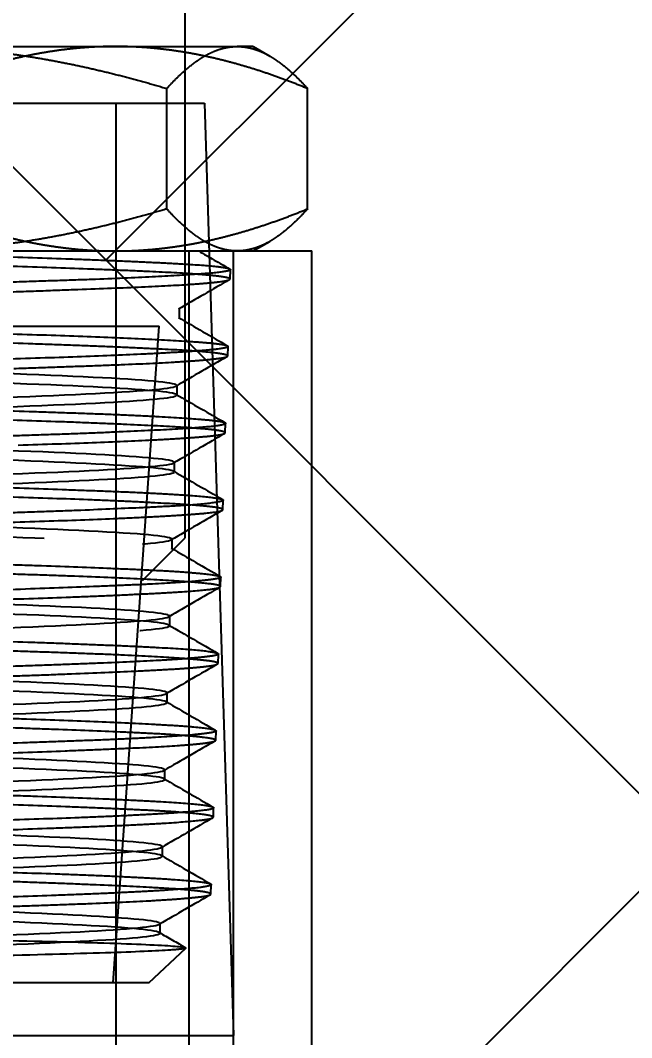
# Model space of a CAD drawing. Header units: millimetres. Extents: x -46397 to 283259, y -8690 to 23983.
# Drawn here: x -19055.65 to -19033.02, y 22564.38 to 22602.03 of the extents above; entities that cross this region are included whole.
import ezdxf
from ezdxf import colors
from ezdxf.entities.mleader import LeaderData, LeaderLine
from ezdxf.enums import TextEntityAlignment as Align
from ezdxf.math import Vec2, Vec3

# ---------------------------------------------------------------- set-up
doc = ezdxf.new("R2010")
doc.units = ezdxf.units.MM
doc.linetypes.add('CENTER', pattern=[2, 1.25, -0.25, 0.25, -0.25])
doc.linetypes.add('PHANTOM', pattern=[63.5, 31.75, -6.35, 6.35, -6.35, 6.35, -6.35])
doc.layers.add('DUONGTAM', color=1, linetype='CENTER', lineweight=0)
doc.styles.add('GHI CHÚ 2', font='arial.ttf', dxfattribs={"width": 0.8, "height": 1})
doc.styles.add('Tahoma', font='tahoma.ttf')
doc.styles.add('Text_nameplate', font='arial.ttf', dxfattribs={"width": 0.9, "height": 2.5})

# ---------------------------------------------------------------- blocks, each defined once
blk = doc.blocks.new('BO-1')
at = {"color": 251, "linetype": 'PHANTOM', "ltscale": 5, "extrusion": (6.89019e-16, 1, 0)}
for p, q in [((645.627, 3329.213), (645.627, 3325.848)), ((635.24, 3325.848), (647.562, 3325.848)), ((645.627, 3325.848), (645.627, 3307.652)), ((648.156, 3325.848), (647.562, 3325.848)), ((648.156, 3325.848), (648.77, 3325.493)), ((644.958, 3319.837), (644.958, 3324.292)), ((650.166, 3319.837), (650.166, 3324.292)), ((617.508, 3323.747), (646.352, 3323.747)), ((643.087, 3289.249), (643.087, 3323.747)), ((646.352, 3323.747), (647.43, 3289.249)), ((648.156, 3318.28), (648.77, 3318.635)), ((616.87, 3318.28), (650.331, 3318.28)), ((643.087, 3146.191), (643.087, 3318.28)), ((645.784, 3271.238), (645.784, 3318.28)), ((647.43, 3271.238), (647.43, 3318.28)), ((650.331, 3271.238), (650.331, 3318.28)), ((647.3, 3317.241), (647.311, 3317.59)), ((645.41, 3316.151), (645.41, 3315.795)), ((616.79, 3315.492), (644.196, 3315.492)), ((642.972, 3291.197), (644.671, 3315.492)), ((644.196, 3315.492), (644.671, 3315.492)), ((647.212, 3314.395), (647.223, 3314.747)), ((645.324, 3313.305), (645.324, 3312.95)), ((647.123, 3311.55), (647.134, 3311.903)), ((645.236, 3310.459), (645.236, 3310.104)), ((647.035, 3308.706), (647.046, 3309.058)), ((644.059, 3306.084), (645.627, 3307.652)), ((645.145, 3307.614), (645.145, 3307.258)), ((646.946, 3305.862), (646.957, 3306.212)), ((645.054, 3304.769), (645.054, 3304.414)), ((646.858, 3303.018), (646.868, 3303.366)), ((644.964, 3301.925), (644.964, 3301.569)), ((646.769, 3300.172), (646.78, 3300.52)), ((644.877, 3299.081), (644.877, 3298.725)), ((646.68, 3297.326), (646.691, 3297.676)), ((644.791, 3296.236), (644.791, 3295.88)), ((646.592, 3294.48), (646.603, 3294.833)), ((644.704, 3293.39), (644.704, 3293.035)), ((644.286, 3291.197), (645.657, 3292.484)), ((644.286, 3291.197), (617.175, 3291.197)), ((616.595, 3289.249), (647.43, 3289.249))]:
    blk.add_line(p, q, dxfattribs=at)
at = {"color": 251, "linetype": 'PHANTOM', "ltscale": 5}
for points, weights in [([(635.24, 3325.848), (639.75, 3325.848), (644.958, 3324.292)], [1.45403500584, 1.45403500584, 1.34963998936]), ([(643.052, 3325.848), (639.75, 3325.848), (635.938, 3324.292)], [1.45403500584, 1.45403500584, 1.34963998936]), ([(650.166, 3324.292), (646.353, 3325.848), (643.052, 3325.848)], [1.34963998936, 1.45403500584, 1.45403500584]), ([(644.958, 3324.292), (646.353, 3325.848), (647.562, 3325.848)], [1.34963998936, 1.45403500584, 1.45403500584]), ([(647.562, 3325.848), (648.77, 3325.848), (650.166, 3324.292)], [1.45403500584, 1.45403500584, 1.34963998936]), ([(644.958, 3319.837), (639.75, 3318.28), (635.24, 3318.28)], [1.34963998936, 1.45403500584, 1.45403500584]), ([(635.938, 3319.837), (639.75, 3318.28), (643.052, 3318.28)], [1.34963998936, 1.45403500584, 1.45403500584]), ([(643.052, 3318.28), (646.353, 3318.28), (650.166, 3319.837)], [1.45403500584, 1.45403500584, 1.34963998936]), ([(647.562, 3318.28), (646.353, 3318.28), (644.958, 3319.837)], [1.45403500584, 1.45403500584, 1.34963998936]), ([(650.166, 3319.837), (648.77, 3318.28), (647.562, 3318.28)], [1.34963998936, 1.45403500584, 1.45403500584])]:
    blk.add_rational_spline(points, weights, degree=2, dxfattribs=at)
for points, knots in [([(616.959, 3291.544), (616.877, 3291.562), (616.827, 3291.579), (616.709, 3291.693), (617.585, 3291.789), (620.954, 3291.982), (623.439, 3292.078), (629.056, 3292.271), (632.172, 3292.367), (637.827, 3292.56), (640.349, 3292.656), (643.815, 3292.849), (644.748, 3292.945), (644.657, 3293.138), (643.632, 3293.234), (640.016, 3293.427), (637.434, 3293.523), (631.711, 3293.716), (628.587, 3293.812), (623.01, 3294.005), (620.573, 3294.101), (617.338, 3294.294), (616.549, 3294.39), (616.933, 3294.582), (618.105, 3294.679), (621.962, 3294.871), (624.636, 3294.968), (630.45, 3295.16), (633.575, 3295.257), (639.06, 3295.449), (641.405, 3295.546), (644.4, 3295.738), (645.041, 3295.835), (644.364, 3296.027), (643.046, 3296.123), (638.958, 3296.316), (636.198, 3296.412), (630.305, 3296.605), (627.188, 3296.701), (621.809, 3296.894), (619.561, 3296.99), (616.815, 3297.183), (616.324, 3297.279), (617.296, 3297.472), (618.756, 3297.568), (623.068, 3297.761), (625.908, 3297.857), (631.865, 3298.05), (634.967, 3298.146), (640.227, 3298.339), (642.37, 3298.435), (644.859, 3298.628), (645.198, 3298.724), (643.933, 3298.917), (642.332, 3299.013), (637.806, 3299.205), (634.893, 3299.302), (628.884, 3299.494), (625.805, 3299.591), (620.679, 3299.783), (618.645, 3299.88), (616.421, 3300.072), (616.236, 3300.169), (617.794, 3300.361), (619.532, 3300.458), (624.263, 3300.65), (627.243, 3300.747), (633.288, 3300.939), (636.337, 3301.035), (641.316, 3301.228), (643.234, 3301.324), (645.186, 3301.517), (645.216, 3301.613), (643.368, 3301.806), (641.495, 3301.902), (636.57, 3302.095), (633.53, 3302.191), (627.464, 3302.384), (624.453, 3302.48), (619.633, 3302.673), (617.836, 3302.769), (616.162, 3302.962), (616.289, 3303.058), (618.425, 3303.251), (620.428, 3303.347), (625.537, 3303.54), (628.629, 3303.636), (634.703, 3303.829), (637.668, 3303.925), (642.316, 3304.117), (643.986, 3304.214), (645.376, 3304.406), (645.092, 3304.503), (642.672, 3304.695), (640.543, 3304.792), (635.261, 3304.984), (632.123, 3305.081), (626.057, 3305.273), (623.145, 3305.37), (618.682, 3305.562), (617.143, 3305.658), (616.042, 3305.851), (616.484, 3305.947), (619.184, 3306.14), (621.435, 3306.236), (626.877, 3306.429), (630.054, 3306.525), (636.098, 3306.718), (638.949, 3306.814), (643.216, 3307.007), (644.619, 3307.103), (645.425, 3307.296), (644.826, 3307.392), (641.851, 3307.585), (639.482, 3307.681), (633.892, 3307.874), (630.685, 3307.97), (624.678, 3308.163), (621.895, 3308.259), (617.837, 3308.452), (616.573, 3308.548), (616.064, 3308.74), (616.821, 3308.837), (620.066, 3309.029), (622.547, 3309.126), (628.273, 3309.318), (631.503, 3309.415), (637.457, 3309.607), (640.166, 3309.704), (644.004, 3309.896), (645.124, 3309.993), (645.332, 3310.185), (644.419, 3310.281), (640.91, 3310.474), (638.323, 3310.57), (632.474, 3310.763), (629.229, 3310.859), (623.341, 3311.052), (620.715, 3311.148), (617.107, 3311.341), (616.135, 3311.437), (616.23, 3311.63), (617.297, 3311.726), (621.063, 3311.919), (623.751, 3312.015), (629.709, 3312.208), (632.962, 3312.304), (638.768, 3312.497), (641.305, 3312.593), (644.673, 3312.786), (645.494, 3312.882), (645.094, 3313.075), (643.874, 3313.171), (639.859, 3313.363), (637.075, 3313.46), (631.022, 3313.652), (627.769, 3313.749), (622.06, 3313.941), (619.618, 3314.038), (616.501, 3314.23), (615.834, 3314.327), (616.539, 3314.519), (617.911, 3314.616), (622.167, 3314.808), (625.039, 3314.905), (631.173, 3315.097), (634.418, 3315.193), (640.017, 3315.386), (642.356, 3315.482), (645.214, 3315.675), (645.725, 3315.771), (644.713, 3315.964), (643.193, 3316.06), (638.705, 3316.253), (635.75, 3316.349), (629.549, 3316.542), (626.321, 3316.638), (620.847, 3316.831), (618.617, 3316.927), (616.027, 3317.12), (615.674, 3317.216), (616.991, 3317.409), (618.657, 3317.505), (623.368, 3317.698), (626.399, 3317.794), (632.652, 3317.987), (635.856, 3318.083), (639.459, 3318.213), (640.326, 3318.247), (641.109, 3318.28)], [0.0142017, 0.0142017, 0.0142017, 0.0142017, 0.015625, 0.015625, 0.0234375, 0.0234375, 0.03125, 0.03125, 0.0390625, 0.0390625, 0.046875, 0.046875, 0.0546875, 0.0546875, 0.0625, 0.0625, 0.0703125, 0.0703125, 0.078125, 0.078125, 0.0859375, 0.0859375, 0.09375, 0.09375, 0.1015625, 0.1015625, 0.109375, 0.109375, 0.1171875, 0.1171875, 0.125, 0.125, 0.1328125, 0.1328125, 0.140625, 0.140625, 0.1484375, 0.1484375, 0.15625, 0.15625, 0.1640625, 0.1640625, 0.171875, 0.171875, 0.1796875, 0.1796875, 0.1875, 0.1875, 0.1953125, 0.1953125, 0.203125, 0.203125, 0.2109375, 0.2109375, 0.21875, 0.21875, 0.2265625, 0.2265625, 0.234375, 0.234375, 0.2421875, 0.2421875, 0.25, 0.25, 0.2578125, 0.2578125, 0.265625, 0.265625, 0.2734375, 0.2734375, 0.28125, 0.28125, 0.2890625, 0.2890625, 0.296875, 0.296875, 0.3046875, 0.3046875, 0.3125, 0.3125, 0.3203125, 0.3203125, 0.328125, 0.328125, 0.3359375, 0.3359375, 0.34375, 0.34375, 0.3515625, 0.3515625, 0.359375, 0.359375, 0.3671875, 0.3671875, 0.375, 0.375, 0.3828125, 0.3828125, 0.390625, 0.390625, 0.3984375, 0.3984375, 0.40625, 0.40625, 0.4140625, 0.4140625, 0.421875, 0.421875, 0.4296875, 0.4296875, 0.4375, 0.4375, 0.4453125, 0.4453125, 0.453125, 0.453125, 0.4609375, 0.4609375, 0.46875, 0.46875, 0.4765625, 0.4765625, 0.484375, 0.484375, 0.4921875, 0.4921875, 0.5, 0.5, 0.5078125, 0.5078125, 0.515625, 0.515625, 0.5234375, 0.5234375, 0.53125, 0.53125, 0.5390625, 0.5390625, 0.546875, 0.546875, 0.5546875, 0.5546875, 0.5625, 0.5625, 0.5703125, 0.5703125, 0.578125, 0.578125, 0.5859375, 0.5859375, 0.59375, 0.59375, 0.6015625, 0.6015625, 0.609375, 0.609375, 0.6171875, 0.6171875, 0.625, 0.625, 0.6328125, 0.6328125, 0.640625, 0.640625, 0.6484375, 0.6484375, 0.65625, 0.65625, 0.6640625, 0.6640625, 0.671875, 0.671875, 0.6796875, 0.6796875, 0.6875, 0.6875, 0.6953125, 0.6953125, 0.703125, 0.703125, 0.7109375, 0.7109375, 0.71875, 0.71875, 0.7265625, 0.7265625, 0.734375, 0.734375, 0.7371154, 0.7371154, 0.7371154, 0.7371154]), ([(622.813, 3291.53), (621.689, 3291.575), (620.678, 3291.619), (617.984, 3291.76), (616.909, 3291.856), (616.709, 3292.049), (617.585, 3292.145), (620.954, 3292.338), (623.439, 3292.434), (629.056, 3292.627), (632.172, 3292.723), (637.827, 3292.916), (640.349, 3293.012), (643.815, 3293.204), (644.748, 3293.301), (644.657, 3293.493), (643.632, 3293.59), (640.016, 3293.782), (637.434, 3293.879), (631.711, 3294.071), (628.587, 3294.168), (623.01, 3294.36), (620.573, 3294.457), (617.338, 3294.649), (616.549, 3294.745), (616.933, 3294.938), (618.105, 3295.034), (621.962, 3295.227), (624.636, 3295.323), (630.45, 3295.516), (633.575, 3295.612), (639.06, 3295.805), (641.405, 3295.901), (644.4, 3296.094), (645.041, 3296.19), (644.364, 3296.383), (643.046, 3296.479), (638.958, 3296.672), (636.198, 3296.768), (630.305, 3296.961), (627.188, 3297.057), (621.809, 3297.25), (619.561, 3297.346), (616.815, 3297.539), (616.324, 3297.635), (617.296, 3297.827), (618.756, 3297.924), (623.068, 3298.116), (625.908, 3298.213), (631.865, 3298.405), (634.967, 3298.502), (640.227, 3298.694), (642.37, 3298.791), (644.859, 3298.983), (645.198, 3299.08), (643.933, 3299.272), (642.332, 3299.368), (637.806, 3299.561), (634.893, 3299.657), (628.884, 3299.85), (625.805, 3299.946), (620.679, 3300.139), (618.645, 3300.235), (616.421, 3300.428), (616.236, 3300.524), (617.794, 3300.717), (619.532, 3300.813), (624.263, 3301.006), (627.243, 3301.102), (633.288, 3301.295), (636.337, 3301.391), (641.316, 3301.584), (643.234, 3301.68), (645.186, 3301.873), (645.216, 3301.969), (643.368, 3302.162), (641.495, 3302.258), (636.57, 3302.451), (633.53, 3302.547), (627.464, 3302.739), (624.453, 3302.836), (619.633, 3303.028), (617.836, 3303.125), (616.162, 3303.317), (616.289, 3303.414), (618.425, 3303.606), (620.428, 3303.703), (625.537, 3303.895), (628.629, 3303.992), (634.703, 3304.184), (637.668, 3304.28), (642.316, 3304.473), (643.986, 3304.569), (645.376, 3304.762), (645.092, 3304.858), (642.672, 3305.051), (640.543, 3305.147), (635.261, 3305.34), (632.123, 3305.436), (626.057, 3305.629), (623.145, 3305.725), (618.682, 3305.918), (617.143, 3306.014), (616.042, 3306.207), (616.484, 3306.303), (619.184, 3306.496), (621.435, 3306.592), (626.877, 3306.785), (630.054, 3306.881), (636.098, 3307.074), (638.949, 3307.17), (643.216, 3307.362), (644.619, 3307.459), (645.425, 3307.651), (644.826, 3307.748), (641.851, 3307.94), (639.482, 3308.037), (633.892, 3308.229), (630.685, 3308.326), (624.678, 3308.518), (621.895, 3308.615), (617.837, 3308.807), (616.573, 3308.903), (616.064, 3309.096), (616.821, 3309.192), (620.066, 3309.385), (622.547, 3309.481), (628.273, 3309.674), (631.503, 3309.77), (637.457, 3309.963), (640.166, 3310.059), (644.004, 3310.252), (645.124, 3310.348), (645.332, 3310.541), (644.419, 3310.637), (640.91, 3310.83), (638.323, 3310.926), (632.474, 3311.119), (629.229, 3311.215), (623.341, 3311.408), (620.715, 3311.504), (617.107, 3311.697), (616.135, 3311.793), (616.23, 3311.985), (617.297, 3312.082), (621.063, 3312.274), (623.751, 3312.371), (629.709, 3312.563), (632.962, 3312.66), (638.768, 3312.852), (641.305, 3312.949), (644.673, 3313.141), (645.494, 3313.238), (645.094, 3313.43), (643.874, 3313.526), (639.859, 3313.719), (637.075, 3313.815), (631.022, 3314.008), (627.769, 3314.104), (622.06, 3314.297), (619.618, 3314.393), (616.501, 3314.586), (615.834, 3314.682), (616.539, 3314.875), (617.911, 3314.971), (622.167, 3315.164), (625.039, 3315.26), (631.173, 3315.453), (634.418, 3315.549), (640.017, 3315.742), (642.356, 3315.838), (645.214, 3316.031), (645.725, 3316.127), (644.713, 3316.32), (643.193, 3316.416), (638.705, 3316.609), (635.75, 3316.705), (629.549, 3316.897), (626.321, 3316.994), (620.847, 3317.186), (618.617, 3317.283), (616.027, 3317.475), (615.674, 3317.572), (616.991, 3317.764), (618.657, 3317.861), (623.368, 3318.053), (626.399, 3318.15), (629.9, 3318.257), (630.277, 3318.269), (630.653, 3318.28)], [0.0042069, 0.0042069, 0.0042069, 0.0042069, 0.0078125, 0.0078125, 0.015625, 0.015625, 0.0234375, 0.0234375, 0.03125, 0.03125, 0.0390625, 0.0390625, 0.046875, 0.046875, 0.0546875, 0.0546875, 0.0625, 0.0625, 0.0703125, 0.0703125, 0.078125, 0.078125, 0.0859375, 0.0859375, 0.09375, 0.09375, 0.1015625, 0.1015625, 0.109375, 0.109375, 0.1171875, 0.1171875, 0.125, 0.125, 0.1328125, 0.1328125, 0.140625, 0.140625, 0.1484375, 0.1484375, 0.15625, 0.15625, 0.1640625, 0.1640625, 0.171875, 0.171875, 0.1796875, 0.1796875, 0.1875, 0.1875, 0.1953125, 0.1953125, 0.203125, 0.203125, 0.2109375, 0.2109375, 0.21875, 0.21875, 0.2265625, 0.2265625, 0.234375, 0.234375, 0.2421875, 0.2421875, 0.25, 0.25, 0.2578125, 0.2578125, 0.265625, 0.265625, 0.2734375, 0.2734375, 0.28125, 0.28125, 0.2890625, 0.2890625, 0.296875, 0.296875, 0.3046875, 0.3046875, 0.3125, 0.3125, 0.3203125, 0.3203125, 0.328125, 0.328125, 0.3359375, 0.3359375, 0.34375, 0.34375, 0.3515625, 0.3515625, 0.359375, 0.359375, 0.3671875, 0.3671875, 0.375, 0.375, 0.3828125, 0.3828125, 0.390625, 0.390625, 0.3984375, 0.3984375, 0.40625, 0.40625, 0.4140625, 0.4140625, 0.421875, 0.421875, 0.4296875, 0.4296875, 0.4375, 0.4375, 0.4453125, 0.4453125, 0.453125, 0.453125, 0.4609375, 0.4609375, 0.46875, 0.46875, 0.4765625, 0.4765625, 0.484375, 0.484375, 0.4921875, 0.4921875, 0.5, 0.5, 0.5078125, 0.5078125, 0.515625, 0.515625, 0.5234375, 0.5234375, 0.53125, 0.53125, 0.5390625, 0.5390625, 0.546875, 0.546875, 0.5546875, 0.5546875, 0.5625, 0.5625, 0.5703125, 0.5703125, 0.578125, 0.578125, 0.5859375, 0.5859375, 0.59375, 0.59375, 0.6015625, 0.6015625, 0.609375, 0.609375, 0.6171875, 0.6171875, 0.625, 0.625, 0.6328125, 0.6328125, 0.640625, 0.640625, 0.6484375, 0.6484375, 0.65625, 0.65625, 0.6640625, 0.6640625, 0.671875, 0.671875, 0.6796875, 0.6796875, 0.6875, 0.6875, 0.6953125, 0.6953125, 0.703125, 0.703125, 0.7109375, 0.7109375, 0.71875, 0.71875, 0.7265625, 0.7265625, 0.7275, 0.7275, 0.7275, 0.7275]), ([(638.306, 3318.087), (639.338, 3318.057), (640.308, 3318.027), (641.215, 3317.995), (641.668, 3317.979), (642.102, 3317.962), (642.51, 3317.946)], [0.182901934, 0.182901934, 0.182901934, 0.182901934, 0.185129765, 0.185129765, 0.185129765, 0.186243681, 0.186243681, 0.186243681, 0.186243681]), ([(646.153, 3317.424), (645.727, 3317.392), (645.178, 3317.358), (644.536, 3317.325), (643.893, 3317.292), (643.155, 3317.261), (642.318, 3317.23)], [0.198496753, 0.198496753, 0.198496753, 0.198496753, 0.200724584, 0.200724584, 0.200724584, 0.202952415, 0.202952415, 0.202952415, 0.202952415]), ([(647.281, 3317.563), (647.246, 3317.547), (647.18, 3317.531), (647.083, 3317.516), (646.89, 3317.485), (646.579, 3317.455), (646.153, 3317.424)], [0.195155006, 0.195155006, 0.195155006, 0.195155006, 0.196268922, 0.196268922, 0.196268922, 0.198496753, 0.198496753, 0.198496753, 0.198496753]), ([(642.318, 3317.23), (641.899, 3317.214), (641.458, 3317.199), (641.002, 3317.184), (640.546, 3317.169), (640.073, 3317.153), (639.583, 3317.138)], [0.202952415, 0.202952415, 0.202952415, 0.202952415, 0.204066331, 0.204066331, 0.204066331, 0.205180247, 0.205180247, 0.205180247, 0.205180247]), ([(638.622, 3316.753), (639.132, 3316.769), (639.632, 3316.786), (640.115, 3316.802), (640.598, 3316.819), (641.059, 3316.836), (641.5, 3316.852)], [0.531890562, 0.531890562, 0.531890562, 0.531890562, 0.532998667, 0.532998667, 0.532998667, 0.534106773, 0.534106773, 0.534106773, 0.534106773]), ([(641.229, 3314.795), (640.779, 3314.812), (640.306, 3314.829), (639.821, 3314.845), (638.851, 3314.877), (637.823, 3314.908), (636.739, 3314.938)], [0.486458243, 0.486458243, 0.486458243, 0.486458243, 0.487566348, 0.487566348, 0.487566348, 0.489782559, 0.489782559, 0.489782559, 0.489782559]), ([(647.169, 3314.364), (647.253, 3314.394), (647.213, 3314.425), (647.052, 3314.458), (646.891, 3314.491), (646.603, 3314.525), (646.204, 3314.557), (645.805, 3314.59), (645.294, 3314.62), (644.67, 3314.651)], [0.476485295, 0.476485295, 0.476485295, 0.476485295, 0.478701506, 0.478701506, 0.478701506, 0.480917716, 0.480917716, 0.480917716, 0.483133927, 0.483133927, 0.483133927, 0.483133927]), ([(640.835, 3311.964), (639.923, 3311.996), (638.94, 3312.027), (637.885, 3312.057), (636.83, 3312.088), (635.736, 3312.12), (634.61, 3312.153)], [0.421080028, 0.421080028, 0.421080028, 0.421080028, 0.423296239, 0.423296239, 0.423296239, 0.425512449, 0.425512449, 0.425512449, 0.425512449]), ([(639.858, 3312.344), (640.343, 3312.328), (640.814, 3312.313), (641.26, 3312.297), (641.705, 3312.282), (642.129, 3312.267), (642.531, 3312.251)], [0.316571811, 0.316571811, 0.316571811, 0.316571811, 0.317685726, 0.317685726, 0.317685726, 0.318799642, 0.318799642, 0.318799642, 0.318799642]), ([(642.531, 3312.251), (642.933, 3312.236), (643.313, 3312.22), (643.671, 3312.203), (644.029, 3312.187), (644.366, 3312.17), (644.673, 3312.153)], [0.318799642, 0.318799642, 0.318799642, 0.318799642, 0.319913558, 0.319913558, 0.319913558, 0.321027473, 0.321027473, 0.321027473, 0.321027473]), ([(645.99, 3311.722), (645.778, 3311.738), (645.534, 3311.753), (645.263, 3311.769), (644.723, 3311.8), (644.08, 3311.831), (643.339, 3311.864)], [0.415539501, 0.415539501, 0.415539501, 0.415539501, 0.416647607, 0.416647607, 0.416647607, 0.418863817, 0.418863817, 0.418863817, 0.418863817]), ([(644.409, 3311.286), (644.732, 3311.303), (645.029, 3311.32), (645.295, 3311.336), (645.562, 3311.353), (645.8, 3311.369), (646.01, 3311.386), (646.219, 3311.402), (646.401, 3311.417), (646.553, 3311.433)], [0.405566553, 0.405566553, 0.405566553, 0.405566553, 0.406674659, 0.406674659, 0.406674659, 0.407782764, 0.407782764, 0.407782764, 0.408890869, 0.408890869, 0.408890869, 0.408890869]), ([(646.909, 3311.626), (646.815, 3311.642), (646.691, 3311.659), (646.538, 3311.675), (646.385, 3311.691), (646.202, 3311.707), (645.99, 3311.722)], [0.413323291, 0.413323291, 0.413323291, 0.413323291, 0.414431396, 0.414431396, 0.414431396, 0.415539501, 0.415539501, 0.415539501, 0.415539501]), ([(636.78, 3309.598), (637.322, 3309.581), (637.857, 3309.564), (638.371, 3309.547), (639.398, 3309.514), (640.358, 3309.481), (641.248, 3309.449)], [0.380065002, 0.380065002, 0.380065002, 0.380065002, 0.381178918, 0.381178918, 0.381178918, 0.383406749, 0.383406749, 0.383406749, 0.383406749]), ([(642.19, 3309.067), (641.367, 3309.099), (640.458, 3309.13), (639.468, 3309.161), (638.478, 3309.192), (637.438, 3309.223), (636.35, 3309.257), (635.806, 3309.273), (635.25, 3309.29), (634.681, 3309.307), (634.113, 3309.324), (633.538, 3309.341), (632.964, 3309.357)], [0.354593708, 0.354593708, 0.354593708, 0.354593708, 0.356809919, 0.356809919, 0.356809919, 0.359026129, 0.359026129, 0.359026129, 0.360134235, 0.360134235, 0.360134235, 0.36124234, 0.36124234, 0.36124234, 0.36124234]), ([(641.248, 3309.449), (641.693, 3309.434), (642.123, 3309.418), (642.526, 3309.402), (642.928, 3309.387), (643.306, 3309.371), (643.659, 3309.356)], [0.383406749, 0.383406749, 0.383406749, 0.383406749, 0.384520665, 0.384520665, 0.384520665, 0.38563458, 0.38563458, 0.38563458, 0.38563458]), ([(641.61, 3308.676), (641.174, 3308.659), (640.715, 3308.642), (640.242, 3308.626), (639.77, 3308.609), (639.282, 3308.593), (638.778, 3308.578)], [0.401229399, 0.401229399, 0.401229399, 0.401229399, 0.402343315, 0.402343315, 0.402343315, 0.403457231, 0.403457231, 0.403457231, 0.403457231]), ([(645.834, 3308.533), (646.054, 3308.549), (646.246, 3308.565), (646.406, 3308.58), (646.726, 3308.611), (646.924, 3308.642), (647, 3308.675)], [0.342404549, 0.342404549, 0.342404549, 0.342404549, 0.343512655, 0.343512655, 0.343512655, 0.345728865, 0.345728865, 0.345728865, 0.345728865]), ([(638.857, 3306.687), (639.363, 3306.67), (639.855, 3306.653), (640.324, 3306.636), (641.261, 3306.602), (642.116, 3306.57), (642.889, 3306.539)], [0.446899941, 0.446899941, 0.446899941, 0.446899941, 0.448013856, 0.448013856, 0.448013856, 0.450241688, 0.450241688, 0.450241688, 0.450241688]), ([(643.977, 3306.492), (644.313, 3306.476), (644.622, 3306.461), (644.904, 3306.444), (645.186, 3306.428), (645.441, 3306.412), (645.668, 3306.395), (645.895, 3306.378), (646.096, 3306.361), (646.265, 3306.344)], [0.451355603, 0.451355603, 0.451355603, 0.451355603, 0.452469519, 0.452469519, 0.452469519, 0.453583435, 0.453583435, 0.453583435, 0.45469735, 0.45469735, 0.45469735, 0.45469735]), ([(646.95, 3306.2), (646.933, 3306.184), (646.885, 3306.169), (646.806, 3306.152), (646.727, 3306.136), (646.617, 3306.119), (646.477, 3306.103)], [0.458039097, 0.458039097, 0.458039097, 0.458039097, 0.459153013, 0.459153013, 0.459153013, 0.460266928, 0.460266928, 0.460266928, 0.460266928]), ([(639.54, 3305.759), (638.555, 3305.726), (637.515, 3305.694), (636.43, 3305.662), (635.887, 3305.647), (635.333, 3305.631), (634.766, 3305.616)], [0.468064338, 0.468064338, 0.468064338, 0.468064338, 0.470292169, 0.470292169, 0.470292169, 0.471406085, 0.471406085, 0.471406085, 0.471406085]), ([(645.963, 3306.052), (645.559, 3306.018), (645.045, 3305.986), (644.422, 3305.955), (644.111, 3305.939), (643.771, 3305.924), (643.405, 3305.908)], [0.461380844, 0.461380844, 0.461380844, 0.461380844, 0.463608675, 0.463608675, 0.463608675, 0.464722591, 0.464722591, 0.464722591, 0.464722591]), ([(646.946, 3305.86), (646.949, 3305.877), (646.921, 3305.894), (646.862, 3305.91), (646.803, 3305.926), (646.712, 3305.942), (646.59, 3305.957)], [0.281458756, 0.281458756, 0.281458756, 0.281458756, 0.282566861, 0.282566861, 0.282566861, 0.283674966, 0.283674966, 0.283674966, 0.283674966]), ([(642.502, 3305.517), (642.902, 3305.534), (643.278, 3305.551), (643.629, 3305.568), (643.98, 3305.585), (644.306, 3305.601), (644.607, 3305.617)], [0.273702018, 0.273702018, 0.273702018, 0.273702018, 0.274810124, 0.274810124, 0.274810124, 0.275918229, 0.275918229, 0.275918229, 0.275918229]), ([(635.082, 3303.953), (635.642, 3303.937), (636.2, 3303.921), (636.742, 3303.906), (637.825, 3303.874), (638.847, 3303.843), (639.807, 3303.809)], [0.509279217, 0.509279217, 0.509279217, 0.509279217, 0.510393132, 0.510393132, 0.510393132, 0.512620964, 0.512620964, 0.512620964, 0.512620964]), ([(646.41, 3303.122), (646.275, 3303.138), (646.109, 3303.154), (645.913, 3303.17), (645.716, 3303.187), (645.488, 3303.204), (645.233, 3303.221)], [0.219404857, 0.219404857, 0.219404857, 0.219404857, 0.220512962, 0.220512962, 0.220512962, 0.221621067, 0.221621067, 0.221621067, 0.221621067]), ([(646.775, 3303.319), (646.712, 3303.303), (646.617, 3303.287), (646.492, 3303.271), (646.367, 3303.255), (646.213, 3303.238), (646.028, 3303.222)], [0.52376012, 0.52376012, 0.52376012, 0.52376012, 0.524874036, 0.524874036, 0.524874036, 0.525987951, 0.525987951, 0.525987951, 0.525987951]), ([(642.466, 3303.025), (642.066, 3303.01), (641.638, 3302.994), (641.195, 3302.977), (640.752, 3302.961), (640.291, 3302.944), (639.812, 3302.927)], [0.530443614, 0.530443614, 0.530443614, 0.530443614, 0.531557529, 0.531557529, 0.531557529, 0.532671445, 0.532671445, 0.532671445, 0.532671445]), ([(640.056, 3302.582), (640.534, 3302.599), (640.992, 3302.616), (641.427, 3302.633), (642.296, 3302.667), (643.076, 3302.701), (643.765, 3302.733)], [0.207215698, 0.207215698, 0.207215698, 0.207215698, 0.208323803, 0.208323803, 0.208323803, 0.210540014, 0.210540014, 0.210540014, 0.210540014]), ([(636.683, 3301.06), (637.222, 3301.044), (637.753, 3301.028), (638.271, 3301.012), (638.788, 3300.997), (639.285, 3300.981), (639.764, 3300.965), (640.722, 3300.933), (641.606, 3300.898), (642.411, 3300.864)], [0.575000239, 0.575000239, 0.575000239, 0.575000239, 0.576114155, 0.576114155, 0.576114155, 0.577228071, 0.577228071, 0.577228071, 0.579455902, 0.579455902, 0.579455902, 0.579455902]), ([(644.371, 3300.424), (644.065, 3300.441), (643.728, 3300.457), (643.369, 3300.473), (642.651, 3300.504), (641.843, 3300.535), (640.947, 3300.568), (640.499, 3300.585), (640.025, 3300.602), (639.537, 3300.619)], [0.158459063, 0.158459063, 0.158459063, 0.158459063, 0.159567169, 0.159567169, 0.159567169, 0.161783379, 0.161783379, 0.161783379, 0.162891485, 0.162891485, 0.162891485, 0.162891485]), ([(645.321, 3300.718), (645.565, 3300.702), (645.779, 3300.686), (645.962, 3300.67), (646.328, 3300.637), (646.573, 3300.602), (646.694, 3300.568)], [0.582797649, 0.582797649, 0.582797649, 0.582797649, 0.583911565, 0.583911565, 0.583911565, 0.586139396, 0.586139396, 0.586139396, 0.586139396]), ([(646.78, 3300.518), (646.776, 3300.502), (646.742, 3300.486), (646.676, 3300.47), (646.61, 3300.454), (646.513, 3300.438), (646.384, 3300.422)], [0.587253311, 0.587253311, 0.587253311, 0.587253311, 0.588367227, 0.588367227, 0.588367227, 0.589481143, 0.589481143, 0.589481143, 0.589481143]), ([(643.429, 3300.223), (643.073, 3300.206), (642.694, 3300.19), (642.293, 3300.174), (641.891, 3300.159), (641.467, 3300.143), (641.02, 3300.127)], [0.593936805, 0.593936805, 0.593936805, 0.593936805, 0.595050721, 0.595050721, 0.595050721, 0.596164637, 0.596164637, 0.596164637, 0.596164637]), ([(645.867, 3300.324), (645.675, 3300.341), (645.454, 3300.358), (645.204, 3300.375), (644.955, 3300.392), (644.677, 3300.408), (644.371, 3300.424)], [0.156242853, 0.156242853, 0.156242853, 0.156242853, 0.157350958, 0.157350958, 0.157350958, 0.158459063, 0.158459063, 0.158459063, 0.158459063]), ([(638.318, 3299.681), (639.352, 3299.714), (640.31, 3299.749), (641.189, 3299.783), (641.628, 3299.8), (642.048, 3299.817), (642.448, 3299.833), (642.848, 3299.85), (643.225, 3299.866), (643.572, 3299.882)], [0.141837483, 0.141837483, 0.141837483, 0.141837483, 0.144053694, 0.144053694, 0.144053694, 0.145161799, 0.145161799, 0.145161799, 0.146269905, 0.146269905, 0.146269905, 0.146269905]), ([(637.155, 3298.199), (637.685, 3298.183), (638.202, 3298.167), (638.705, 3298.151), (639.209, 3298.135), (639.701, 3298.119), (640.173, 3298.103)], [0.639607347, 0.639607347, 0.639607347, 0.639607347, 0.640721262, 0.640721262, 0.640721262, 0.641835178, 0.641835178, 0.641835178, 0.641835178]), ([(643.814, 3297.952), (644.149, 3297.935), (644.455, 3297.919), (644.733, 3297.902), (645.289, 3297.87), (645.734, 3297.839), (646.061, 3297.807), (646.387, 3297.774), (646.585, 3297.741), (646.659, 3297.706)], [0.645176925, 0.645176925, 0.645176925, 0.645176925, 0.64629084, 0.64629084, 0.64629084, 0.648518672, 0.648518672, 0.648518672, 0.650746503, 0.650746503, 0.650746503, 0.650746503]), ([(646.671, 3297.311), (646.691, 3297.327), (646.679, 3297.342), (646.636, 3297.359), (646.593, 3297.375), (646.517, 3297.392), (646.41, 3297.409), (646.196, 3297.443), (645.86, 3297.478), (645.405, 3297.511)], [0.088648427, 0.088648427, 0.088648427, 0.088648427, 0.089756532, 0.089756532, 0.089756532, 0.090864638, 0.090864638, 0.090864638, 0.093080848, 0.093080848, 0.093080848, 0.093080848]), ([(641.716, 3297.308), (640.874, 3297.276), (639.952, 3297.245), (638.95, 3297.213), (638.449, 3297.197), (637.928, 3297.18), (637.4, 3297.163)], [0.659657828, 0.659657828, 0.659657828, 0.659657828, 0.661885659, 0.661885659, 0.661885659, 0.662999575, 0.662999575, 0.662999575, 0.662999575]), ([(643.971, 3297.409), (643.647, 3297.392), (643.297, 3297.375), (642.919, 3297.358), (642.541, 3297.341), (642.138, 3297.324), (641.716, 3297.308)], [0.657429997, 0.657429997, 0.657429997, 0.657429997, 0.658543912, 0.658543912, 0.658543912, 0.659657828, 0.659657828, 0.659657828, 0.659657828]), ([(636.526, 3295.374), (637.07, 3295.356), (637.605, 3295.339), (638.119, 3295.323), (639.147, 3295.289), (640.107, 3295.258), (640.998, 3295.226), (641.444, 3295.21), (641.871, 3295.194), (642.27, 3295.177), (642.669, 3295.161), (643.043, 3295.144), (643.392, 3295.126)], [0.703100538, 0.703100538, 0.703100538, 0.703100538, 0.704214454, 0.704214454, 0.704214454, 0.706442285, 0.706442285, 0.706442285, 0.707556201, 0.707556201, 0.707556201, 0.708670116, 0.708670116, 0.708670116, 0.708670116]), ([(642.199, 3294.826), (641.797, 3294.843), (641.367, 3294.861), (640.92, 3294.878), (640.472, 3294.895), (640.008, 3294.912), (639.526, 3294.929), (639.044, 3294.945), (638.545, 3294.961), (638.029, 3294.977), (637.513, 3294.993), (636.977, 3295.009), (636.431, 3295.025)], [0.03324316, 0.03324316, 0.03324316, 0.03324316, 0.034351265, 0.034351265, 0.034351265, 0.035459371, 0.035459371, 0.035459371, 0.036567476, 0.036567476, 0.036567476, 0.037675581, 0.037675581, 0.037675581, 0.037675581]), ([(645.177, 3295.024), (645.659, 3294.991), (646.021, 3294.96), (646.262, 3294.928), (646.382, 3294.912), (646.471, 3294.895), (646.528, 3294.878)], [0.710897948, 0.710897948, 0.710897948, 0.710897948, 0.713125779, 0.713125779, 0.713125779, 0.714239695, 0.714239695, 0.714239695, 0.714239695]), ([(637.823, 3293.98), (638.342, 3293.998), (638.846, 3294.015), (639.332, 3294.032), (639.819, 3294.048), (640.289, 3294.065), (640.742, 3294.081)], [0.014405369, 0.014405369, 0.014405369, 0.014405369, 0.015513475, 0.015513475, 0.015513475, 0.01662158, 0.01662158, 0.01662158, 0.01662158]), ([(644.189, 3294.228), (644.498, 3294.245), (644.782, 3294.263), (645.034, 3294.28), (645.285, 3294.297), (645.507, 3294.314), (645.698, 3294.331), (645.89, 3294.348), (646.052, 3294.364), (646.183, 3294.38)], [0.019945896, 0.019945896, 0.019945896, 0.019945896, 0.021054001, 0.021054001, 0.021054001, 0.022162107, 0.022162107, 0.022162107, 0.023270212, 0.023270212, 0.023270212, 0.023270212]), ([(615.145, 3293.329), (615.413, 3293.304), (615.861, 3293.279), (617.106, 3293.23), (617.902, 3293.204), (620.23, 3293.138), (621.904, 3293.101), (625.762, 3293.026), (627.783, 3292.985), (631.531, 3292.915), (633.409, 3292.884), (636.143, 3292.83), (637.061, 3292.81), (639.65, 3292.753), (641.171, 3292.718), (643.642, 3292.644), (644.559, 3292.603), (645.579, 3292.533), (645.756, 3292.502), (645.53, 3292.447), (645.357, 3292.428), (644.598, 3292.374), (643.783, 3292.341), (641.522, 3292.268), (640.055, 3292.228), (637.591, 3292.174), (636.757, 3292.157), (633.959, 3292.1), (632.03, 3292.059), (628.527, 3291.99), (626.688, 3291.956), (624.044, 3291.896), (623.254, 3291.877), (621.094, 3291.823), (619.872, 3291.79), (617.952, 3291.717), (617.286, 3291.678), (616.69, 3291.61), (616.684, 3291.578), (616.959, 3291.544)], [-5.991371, -5.991371, -5.991371, -5.991371, -5.756166, -5.756166, -5.51587, -5.51587, -5.167354, -5.167354, -4.794198, -4.794198, -4.422975, -4.422975, -4.225, -4.225, -3.835017, -3.835017, -3.438431, -3.438431, -3.085621, -3.085621, -2.895458, -2.895458, -2.534856, -2.534856, -2.151513, -2.151513, -1.969769, -1.969769, -1.564136, -1.564136, -1.177055, -1.177055, -1.000421, -1.000421, -0.66023, -0.66023, -0.308798, -0.308798, 0, 0, 0, 0])]:
    blk.add_open_spline(points, degree=3, knots=knots, dxfattribs=at)
for points in [[(646.137, 3318.28), (646.522, 3318.058), (646.907, 3317.835), (647.292, 3317.613)], [(642.51, 3317.946), (642.919, 3317.929), (643.304, 3317.913), (643.666, 3317.897)], [(643.666, 3317.897), (644.028, 3317.88), (644.367, 3317.864), (644.682, 3317.848)], [(644.682, 3317.848), (644.998, 3317.833), (645.289, 3317.817), (645.55, 3317.802)], [(645.55, 3317.802), (646.072, 3317.771), (646.48, 3317.741), (646.774, 3317.71)], [(642.021, 3317.611), (641.173, 3317.643), (640.247, 3317.677), (639.242, 3317.71)], [(643.234, 3317.564), (642.85, 3317.579), (642.445, 3317.595), (642.021, 3317.611)], [(644.311, 3317.518), (643.978, 3317.534), (643.619, 3317.549), (643.234, 3317.564)], [(645.992, 3317.424), (645.537, 3317.457), (644.976, 3317.488), (644.311, 3317.518)], [(646.588, 3317.374), (646.419, 3317.391), (646.219, 3317.408), (645.992, 3317.424)], [(646.774, 3317.71), (646.921, 3317.694), (647.04, 3317.677), (647.126, 3317.66)], [(647.126, 3317.66), (647.213, 3317.644), (647.269, 3317.627), (647.295, 3317.611)], [(647.295, 3317.611), (647.321, 3317.595), (647.316, 3317.578), (647.281, 3317.563)], [(639.583, 3317.138), (639.094, 3317.122), (638.587, 3317.106), (638.064, 3317.089)], [(643.891, 3316.946), (644.604, 3316.977), (645.208, 3317.007), (645.704, 3317.039)], [(647.283, 3317.222), (646.652, 3316.857), (646.02, 3316.491), (645.388, 3316.126)], [(645.704, 3317.039), (645.952, 3317.055), (646.173, 3317.072), (646.367, 3317.088)], [(646.367, 3317.088), (646.56, 3317.105), (646.725, 3317.122), (646.859, 3317.138)], [(647.004, 3317.325), (646.895, 3317.341), (646.757, 3317.358), (646.588, 3317.374)], [(646.859, 3317.138), (647.125, 3317.171), (647.272, 3317.202), (647.297, 3317.232)], [(647.241, 3317.278), (647.192, 3317.293), (647.113, 3317.309), (647.004, 3317.325)], [(647.297, 3317.232), (647.309, 3317.248), (647.291, 3317.263), (647.241, 3317.278)], [(641.5, 3316.852), (642.381, 3316.884), (643.179, 3316.915), (643.891, 3316.946)], [(645.389, 3315.819), (645.993, 3315.469), (646.598, 3315.12), (647.203, 3314.77)], [(638.855, 3315.223), (639.873, 3315.192), (640.815, 3315.162), (641.682, 3315.131)], [(642.511, 3314.746), (642.106, 3314.762), (641.679, 3314.779), (641.229, 3314.795)], [(641.682, 3315.131), (642.549, 3315.1), (643.346, 3315.066), (644.032, 3315.033)], [(644.032, 3315.033), (644.717, 3315), (645.301, 3314.968), (645.78, 3314.936)], [(645.78, 3314.936), (646.019, 3314.92), (646.23, 3314.905), (646.41, 3314.89)], [(646.41, 3314.89), (646.59, 3314.874), (646.741, 3314.859), (646.861, 3314.844)], [(646.861, 3314.844), (646.982, 3314.828), (647.073, 3314.812), (647.133, 3314.796)], [(647.133, 3314.796), (647.194, 3314.779), (647.224, 3314.762), (647.223, 3314.746)], [(643.991, 3314.458), (643.295, 3314.425), (642.511, 3314.393), (641.641, 3314.361)], [(643.658, 3314.697), (643.298, 3314.713), (642.916, 3314.729), (642.511, 3314.746)], [(644.67, 3314.651), (644.357, 3314.666), (644.018, 3314.682), (643.658, 3314.697)], [(644.956, 3314.508), (644.662, 3314.492), (644.339, 3314.475), (643.991, 3314.458)], [(645.755, 3314.556), (645.517, 3314.541), (645.25, 3314.525), (644.956, 3314.508)], [(646.388, 3314.602), (646.205, 3314.587), (645.994, 3314.572), (645.755, 3314.556)], [(646.85, 3314.649), (646.727, 3314.633), (646.572, 3314.618), (646.388, 3314.602)], [(647.223, 3314.746), (647.22, 3314.712), (647.096, 3314.68), (646.85, 3314.649)], [(641.641, 3314.361), (640.771, 3314.33), (639.805, 3314.3), (638.793, 3314.269)], [(640.727, 3313.982), (641.187, 3313.998), (641.63, 3314.014), (642.054, 3314.03)], [(642.054, 3314.03), (642.478, 3314.045), (642.884, 3314.061), (643.262, 3314.076)], [(643.262, 3314.076), (644.018, 3314.106), (644.673, 3314.137), (645.227, 3314.17)], [(645.227, 3314.17), (645.504, 3314.187), (645.757, 3314.204), (645.978, 3314.221)], [(647.195, 3314.375), (646.564, 3314.01), (645.933, 3313.646), (645.303, 3313.281)], [(645.978, 3314.221), (646.2, 3314.237), (646.391, 3314.254), (646.553, 3314.27)], [(646.553, 3314.27), (646.715, 3314.286), (646.848, 3314.302), (646.951, 3314.317)], [(646.951, 3314.317), (647.054, 3314.333), (647.127, 3314.348), (647.169, 3314.364)], [(639.292, 3313.933), (639.789, 3313.95), (640.267, 3313.966), (640.727, 3313.982)], [(645.303, 3312.974), (645.907, 3312.624), (646.511, 3312.275), (647.115, 3311.926)], [(636.783, 3312.442), (637.862, 3312.409), (638.887, 3312.376), (639.858, 3312.344)], [(644.673, 3312.153), (645.287, 3312.12), (645.789, 3312.087), (646.18, 3312.055)], [(642.151, 3311.914), (641.73, 3311.931), (641.292, 3311.948), (640.835, 3311.964)], [(643.339, 3311.864), (642.968, 3311.881), (642.571, 3311.898), (642.151, 3311.914)], [(646.18, 3312.055), (646.375, 3312.04), (646.543, 3312.024), (646.68, 3312.008)], [(647.078, 3311.865), (646.98, 3311.831), (646.761, 3311.798), (646.424, 3311.767)], [(646.68, 3312.008), (646.816, 3311.993), (646.922, 3311.978), (646.997, 3311.962)], [(646.997, 3311.962), (647.071, 3311.947), (647.116, 3311.931), (647.13, 3311.915)], [(647.13, 3311.915), (647.143, 3311.898), (647.126, 3311.881), (647.078, 3311.865)], [(640.487, 3311.477), (640.021, 3311.462), (639.537, 3311.446), (639.034, 3311.431)], [(641.827, 3311.526), (641.399, 3311.509), (640.952, 3311.493), (640.487, 3311.477)], [(643.052, 3311.576), (642.666, 3311.559), (642.255, 3311.542), (641.827, 3311.526)], [(645.057, 3311.673), (644.492, 3311.642), (643.825, 3311.609), (643.052, 3311.576)], [(646.424, 3311.767), (646.086, 3311.735), (645.622, 3311.704), (645.057, 3311.673)], [(647.105, 3311.528), (646.475, 3311.164), (645.845, 3310.8), (645.215, 3310.436)], [(646.553, 3311.433), (646.706, 3311.449), (646.829, 3311.464), (646.92, 3311.48)], [(647.099, 3311.575), (647.067, 3311.592), (647.003, 3311.609), (646.909, 3311.626)], [(646.92, 3311.48), (647.103, 3311.51), (647.162, 3311.542), (647.099, 3311.575)], [(639.455, 3311.096), (640.437, 3311.128), (641.367, 3311.16), (642.197, 3311.19)], [(642.197, 3311.19), (643.026, 3311.221), (643.764, 3311.252), (644.409, 3311.286)], [(645.215, 3310.128), (645.819, 3309.778), (646.424, 3309.429), (647.028, 3309.079)], [(643.659, 3309.356), (644.012, 3309.34), (644.34, 3309.324), (644.644, 3309.308)], [(644.644, 3309.308), (644.948, 3309.291), (645.228, 3309.274), (645.478, 3309.257)], [(645.478, 3309.257), (645.977, 3309.223), (646.358, 3309.191), (646.621, 3309.159)], [(646.621, 3309.159), (646.752, 3309.143), (646.855, 3309.128), (646.926, 3309.112)], [(643.938, 3308.775), (643.256, 3308.743), (642.48, 3308.71), (641.61, 3308.676)], [(643.363, 3309.017), (642.994, 3309.034), (642.602, 3309.05), (642.19, 3309.067)], [(644.396, 3308.966), (644.079, 3308.983), (643.733, 3309), (643.363, 3309.017)], [(644.888, 3308.822), (644.597, 3308.806), (644.279, 3308.791), (643.938, 3308.775)], [(645.97, 3308.871), (645.555, 3308.902), (645.029, 3308.933), (644.396, 3308.966)], [(645.673, 3308.868), (645.441, 3308.853), (645.179, 3308.837), (644.888, 3308.822)], [(646.722, 3308.967), (646.49, 3308.933), (646.139, 3308.9), (645.673, 3308.868)], [(646.504, 3308.824), (646.357, 3308.84), (646.177, 3308.855), (645.97, 3308.871)], [(646.854, 3308.776), (646.768, 3308.792), (646.651, 3308.808), (646.504, 3308.824)], [(647.044, 3309.065), (647.061, 3309.034), (646.955, 3309), (646.722, 3308.967)], [(647.02, 3308.726), (646.995, 3308.743), (646.94, 3308.76), (646.854, 3308.776)], [(646.926, 3309.112), (646.997, 3309.096), (647.036, 3309.081), (647.044, 3309.065)], [(640.598, 3308.289), (641.522, 3308.32), (642.365, 3308.351), (643.126, 3308.385)], [(643.126, 3308.385), (643.506, 3308.401), (643.863, 3308.419), (644.19, 3308.435)], [(644.19, 3308.435), (644.518, 3308.452), (644.819, 3308.469), (645.093, 3308.485)], [(645.093, 3308.485), (645.367, 3308.501), (645.615, 3308.517), (645.834, 3308.533)], [(647.014, 3308.683), (646.384, 3308.318), (645.754, 3307.954), (645.124, 3307.589)], [(647, 3308.675), (647.038, 3308.692), (647.045, 3308.709), (647.02, 3308.726)], [(637.608, 3308.194), (638.66, 3308.227), (639.675, 3308.259), (640.598, 3308.289)], [(645.123, 3307.283), (645.729, 3306.933), (646.334, 3306.583), (646.94, 3306.233)], [(642.889, 3306.539), (643.275, 3306.523), (643.641, 3306.507), (643.977, 3306.492)], [(639.989, 3306.296), (639.512, 3306.312), (639.02, 3306.328), (638.512, 3306.344)], [(641.37, 3306.249), (640.928, 3306.265), (640.466, 3306.281), (639.989, 3306.296)], [(643.734, 3306.153), (643.041, 3306.186), (642.254, 3306.218), (641.37, 3306.249)], [(645.506, 3306.052), (645.028, 3306.084), (644.427, 3306.12), (643.734, 3306.153)], [(646.265, 3306.344), (646.601, 3306.31), (646.815, 3306.278), (646.907, 3306.247)], [(646.907, 3306.247), (646.953, 3306.231), (646.967, 3306.216), (646.95, 3306.2)], [(642.242, 3305.86), (641.425, 3305.827), (640.525, 3305.793), (639.54, 3305.759)], [(643.405, 3305.908), (643.038, 3305.892), (642.651, 3305.876), (642.242, 3305.86)], [(646.926, 3305.839), (646.294, 3305.474), (645.663, 3305.109), (645.032, 3304.744)], [(645.432, 3305.665), (645.924, 3305.697), (646.297, 3305.727), (646.552, 3305.759)], [(646.59, 3305.957), (646.346, 3305.989), (645.983, 3306.019), (645.506, 3306.052)], [(646.477, 3306.103), (646.337, 3306.086), (646.165, 3306.069), (645.963, 3306.052)], [(646.552, 3305.759), (646.679, 3305.776), (646.777, 3305.793), (646.843, 3305.81)], [(646.843, 3305.81), (646.909, 3305.827), (646.943, 3305.844), (646.946, 3305.86)], [(638.355, 3305.373), (639.382, 3305.404), (640.34, 3305.434), (641.228, 3305.467)], [(641.228, 3305.467), (641.673, 3305.483), (642.101, 3305.5), (642.502, 3305.517)], [(644.607, 3305.617), (644.908, 3305.633), (645.186, 3305.65), (645.432, 3305.665)], [(645.032, 3304.439), (645.638, 3304.088), (646.244, 3303.738), (646.85, 3303.387)], [(639.537, 3303.464), (639.051, 3303.481), (638.543, 3303.498), (638.021, 3303.515)], [(639.807, 3303.809), (640.288, 3303.792), (640.755, 3303.775), (641.2, 3303.758)], [(641.2, 3303.758), (641.645, 3303.741), (642.066, 3303.724), (642.464, 3303.708)], [(642.464, 3303.708), (642.861, 3303.692), (643.236, 3303.676), (643.586, 3303.66)], [(643.586, 3303.66), (643.937, 3303.644), (644.265, 3303.628), (644.567, 3303.612)], [(644.567, 3303.612), (645.17, 3303.581), (645.655, 3303.549), (646.025, 3303.516)], [(646.025, 3303.516), (646.395, 3303.482), (646.649, 3303.447), (646.774, 3303.414)], [(640.939, 3303.416), (640.491, 3303.432), (640.024, 3303.448), (639.537, 3303.464)], [(642.226, 3303.369), (641.817, 3303.385), (641.388, 3303.4), (640.939, 3303.416)], [(643.386, 3303.321), (643.025, 3303.337), (642.636, 3303.353), (642.226, 3303.369)], [(644.565, 3303.12), (643.967, 3303.088), (643.268, 3303.057), (642.466, 3303.025)], [(645.233, 3303.221), (644.722, 3303.256), (644.106, 3303.289), (643.386, 3303.321)], [(645.385, 3303.171), (645.14, 3303.154), (644.865, 3303.137), (644.565, 3303.12)], [(646.028, 3303.222), (645.844, 3303.205), (645.63, 3303.188), (645.385, 3303.171)], [(646.725, 3303.075), (646.651, 3303.091), (646.545, 3303.106), (646.41, 3303.122)], [(646.774, 3303.414), (646.899, 3303.382), (646.901, 3303.351), (646.775, 3303.319)], [(639.812, 3302.927), (639.334, 3302.911), (638.838, 3302.894), (638.323, 3302.877)], [(643.765, 3302.733), (644.109, 3302.75), (644.429, 3302.766), (644.718, 3302.781)], [(644.718, 3302.781), (645.007, 3302.797), (645.268, 3302.813), (645.5, 3302.828)], [(646.838, 3302.996), (646.206, 3302.631), (645.574, 3302.265), (644.942, 3301.9)], [(645.5, 3302.828), (645.733, 3302.844), (645.937, 3302.86), (646.113, 3302.876)], [(646.113, 3302.876), (646.288, 3302.893), (646.434, 3302.91), (646.548, 3302.927)], [(646.548, 3302.927), (646.775, 3302.961), (646.877, 3302.995), (646.855, 3303.027)], [(646.855, 3303.027), (646.843, 3303.044), (646.8, 3303.06), (646.725, 3303.075)], [(638.578, 3302.534), (639.085, 3302.55), (639.577, 3302.566), (640.056, 3302.582)], [(644.942, 3301.595), (645.548, 3301.244), (646.154, 3300.894), (646.76, 3300.543)], [(642.411, 3300.864), (643.216, 3300.829), (643.914, 3300.797), (644.508, 3300.765)], [(639.537, 3300.619), (639.049, 3300.637), (638.547, 3300.654), (638.032, 3300.67)], [(644.508, 3300.765), (644.805, 3300.749), (645.077, 3300.733), (645.321, 3300.718)], [(646.694, 3300.568), (646.754, 3300.551), (646.783, 3300.534), (646.78, 3300.518)], [(641.02, 3300.127), (640.572, 3300.111), (640.099, 3300.095), (639.614, 3300.079)], [(644.424, 3300.273), (644.12, 3300.256), (643.785, 3300.239), (643.429, 3300.223)], [(645.905, 3300.374), (645.526, 3300.341), (645.033, 3300.307), (644.424, 3300.273)], [(646.751, 3300.152), (646.119, 3299.786), (645.487, 3299.421), (644.855, 3299.055)], [(646.356, 3300.273), (646.224, 3300.289), (646.06, 3300.307), (645.867, 3300.324)], [(646.384, 3300.422), (646.255, 3300.407), (646.094, 3300.391), (645.905, 3300.374)], [(646.768, 3300.177), (646.756, 3300.209), (646.618, 3300.239), (646.356, 3300.273)], [(646.425, 3300.079), (646.544, 3300.096), (646.633, 3300.112), (646.691, 3300.129)], [(646.691, 3300.129), (646.748, 3300.145), (646.774, 3300.162), (646.768, 3300.177)], [(639.614, 3300.079), (638.643, 3300.045), (637.615, 3300.011), (636.53, 3299.977)], [(643.572, 3299.882), (644.268, 3299.914), (644.858, 3299.944), (645.341, 3299.977)], [(645.341, 3299.977), (645.582, 3299.994), (645.795, 3300.011), (645.975, 3300.028)], [(645.975, 3300.028), (646.156, 3300.045), (646.306, 3300.062), (646.425, 3300.079)], [(644.855, 3298.75), (645.46, 3298.4), (646.065, 3298.05), (646.67, 3297.7)], [(640.173, 3298.103), (641.116, 3298.071), (641.969, 3298.038), (642.734, 3298.004)], [(642.734, 3298.004), (643.116, 3297.986), (643.478, 3297.969), (643.814, 3297.952)], [(641.368, 3297.706), (640.495, 3297.741), (639.552, 3297.775), (638.541, 3297.808)], [(642.606, 3297.656), (642.219, 3297.672), (641.805, 3297.689), (641.368, 3297.706)], [(643.694, 3297.608), (643.356, 3297.624), (642.994, 3297.639), (642.606, 3297.656)], [(644.631, 3297.56), (644.344, 3297.576), (644.031, 3297.592), (643.694, 3297.608)], [(645.405, 3297.511), (645.177, 3297.528), (644.918, 3297.544), (644.631, 3297.56)], [(645.589, 3297.51), (645.375, 3297.494), (645.131, 3297.477), (644.861, 3297.46)], [(646.499, 3297.605), (646.319, 3297.573), (646.017, 3297.542), (645.589, 3297.51)], [(646.659, 3297.706), (646.733, 3297.672), (646.678, 3297.638), (646.499, 3297.605)], [(644.861, 3297.46), (644.591, 3297.443), (644.295, 3297.426), (643.971, 3297.409)], [(644.054, 3297.061), (644.375, 3297.078), (644.671, 3297.094), (644.936, 3297.111)], [(646.663, 3297.306), (646.032, 3296.941), (645.4, 3296.576), (644.769, 3296.211)], [(644.936, 3297.111), (645.467, 3297.145), (645.878, 3297.18), (646.17, 3297.214)], [(646.17, 3297.214), (646.316, 3297.23), (646.432, 3297.247), (646.516, 3297.263)], [(646.516, 3297.263), (646.6, 3297.279), (646.651, 3297.295), (646.671, 3297.311)], [(637.557, 3296.814), (638.609, 3296.847), (639.595, 3296.882), (640.516, 3296.916)], [(640.516, 3296.916), (640.977, 3296.933), (641.422, 3296.95), (641.84, 3296.966)], [(641.84, 3296.966), (642.258, 3296.982), (642.651, 3296.998), (643.02, 3297.014)], [(643.02, 3297.014), (643.389, 3297.03), (643.734, 3297.045), (644.054, 3297.061)], [(644.769, 3295.905), (645.374, 3295.556), (645.978, 3295.206), (646.582, 3294.857)], [(644.309, 3294.727), (643.706, 3294.759), (643.002, 3294.792), (642.199, 3294.826)], [(643.392, 3295.126), (643.741, 3295.109), (644.066, 3295.092), (644.364, 3295.075)], [(644.364, 3295.075), (644.663, 3295.058), (644.936, 3295.041), (645.177, 3295.024)], [(646.602, 3294.827), (646.594, 3294.81), (646.556, 3294.793), (646.485, 3294.776)], [(646.528, 3294.878), (646.584, 3294.862), (646.609, 3294.845), (646.602, 3294.827)], [(641.993, 3294.477), (641.584, 3294.46), (641.146, 3294.443), (640.691, 3294.427)], [(643.149, 3294.528), (642.788, 3294.511), (642.403, 3294.494), (641.993, 3294.477)], [(644.157, 3294.58), (643.846, 3294.563), (643.51, 3294.545), (643.149, 3294.528)], [(645.009, 3294.629), (644.755, 3294.613), (644.468, 3294.597), (644.157, 3294.58)], [(645.131, 3294.679), (644.887, 3294.695), (644.61, 3294.711), (644.309, 3294.727)], [(646.574, 3294.459), (645.943, 3294.094), (645.313, 3293.73), (644.683, 3293.365)], [(646.175, 3294.725), (645.906, 3294.692), (645.517, 3294.661), (645.009, 3294.629)], [(645.772, 3294.63), (645.588, 3294.646), (645.375, 3294.663), (645.131, 3294.679)], [(646.233, 3294.579), (646.11, 3294.596), (645.956, 3294.613), (645.772, 3294.63)], [(646.485, 3294.776), (646.414, 3294.759), (646.309, 3294.742), (646.175, 3294.725)], [(646.508, 3294.527), (646.449, 3294.544), (646.356, 3294.562), (646.233, 3294.579)], [(646.484, 3294.428), (646.619, 3294.46), (646.628, 3294.493), (646.508, 3294.527)], [(640.691, 3294.427), (639.782, 3294.394), (638.805, 3294.363), (637.763, 3294.331)], [(640.742, 3294.081), (641.195, 3294.098), (641.631, 3294.114), (642.039, 3294.13)], [(642.039, 3294.13), (642.854, 3294.162), (643.572, 3294.193), (644.189, 3294.228)], [(646.183, 3294.38), (646.315, 3294.396), (646.416, 3294.413), (646.484, 3294.428)], [(644.683, 3293.059), (645.006, 3292.873), (645.329, 3292.686), (645.652, 3292.499)]]:
    blk.add_open_spline(points, degree=3, dxfattribs=at)
at = {"color": 251, "linetype": 'PHANTOM', "ltscale": 5, "style": 'Text_nameplate', "width": 0.9, "flags": 2}
blk.add_attdef('SPEC.', text='', height=2.5, dxfattribs=at).set_placement((282.5, 89.666), align=Align.MIDDLE_CENTER)
at = {"color": 251, "linetype": 'PHANTOM', "ltscale": 5, "style": 'Tahoma'}
for tag, height, p in [('PROJECT_CODE', 2.4, (245, 77.988)), ('DESIGN_PRESSURE', 2.609, (320, 77.988)), ('SERIAL_NO.', 2.609, (245, 69.452)), ('MAX_WORKING_PRESS', 2.609, (320, 69.452)), ('YEAR', 2.609, (245, 60.915)), ('TEST_PRES.', 2.609, (320, 60.915)), ('VOLUME', 2.609, (245, 52.379)), ('MAX_WORKING_TEMP.', 2.609, (320, 52.379))]:
    blk.add_attdef(tag, text='', height=height, dxfattribs=at).set_placement(p, align=Align.MIDDLE_CENTER)
blk = doc.blocks.new('_Dot')
at = {"color": 0, "linetype": 'ByBlock', "lineweight": -2}
blk.add_line((-0.5, 0), (-1, 0), dxfattribs=at)
at = {"color": 0, "linetype": 'ByBlock', "const_width": 0.5}
blk.add_lwpolyline([(-0.25, 0, 1), (0.25, 0, 1)], format="xyb", close=True, dxfattribs=at)

msp = doc.modelspace()

# ---------------------------------------------------------------- hatches: boundary and pattern name
h = msp.add_hatch()
h.set_pattern_fill('AR-HBONE', color=1, scale=0.3)
h.set_pattern_definition([(45, (0, 17679.127), (0, 43.10523), [91.44, -30.48]), (135, (21.553, 17700.68), (4e-15, 43.10523), [91.44, -30.48])])
edge = h.paths.add_edge_path()
edge.add_arc((-19299.056, 22560.373), 309.867, 359.66665, 423.11697)
edge.add_arc((-19695.194, 21778.908), 1186.003, 63.1183, 116.88159)
edge.add_arc((-20091.33, 22560.372), 309.869, 116.88283, 180.33314)
edge.add_line((-20401.194, 22558.57), (-20401.194, 20959.222))
edge.add_arc((-20091.332, 20957.42), 309.867, 179.66663, 243.11695)
edge.add_arc((-19695.194, 21738.885), 1186.003, 243.118292, 296.881582)
edge.add_arc((-19299.058, 20957.421), 309.869, 296.88281, 360.33312)
edge.add_line((-18989.194, 20959.222), (-18989.194, 22558.57))
edge = h.paths.add_edge_path(flags=16)
edge.add_arc((-20091.332, 20957.42), 209.867, 179.59492, 243.11695, ccw=False)
edge.add_line((-20301.194, 20958.903), (-20301.194, 22558.889))
edge.add_arc((-20091.332, 22560.373), 209.867, 116.88305, 180.40508, ccw=False)
edge.add_arc((-19695.194, 21778.91), 1086, 63.118359, 116.881649, ccw=False)
edge.add_arc((-19299.056, 22560.373), 209.867, -0.40506, 63.11697, ccw=False)
edge.add_line((-19089.194, 22558.889), (-19089.194, 20958.903))
edge.add_arc((-19299.056, 20957.42), 209.867, -63.11697, 0.40506, ccw=False)
edge.add_arc((-19695.194, 21738.882), 1086, 243.118351, 296.881641, ccw=False)

# ---------------------------------------------------------------- linework, layer by layer
at = {"layer": 'DUONGTAM', "color": 5, "lineweight": 0, "ltscale": 100, "elevation": -1.499}
msp.add_lwpolyline([(-20401.194, 22508.896), (-20401.194, 21008.896), (-20401.194, 20959.222, 0.284151), (-20231.445, 20681.039, 0.238987), (-19158.945, 20681.038, 0.284152), (-18989.194, 20959.222), (-18989.194, 21008.896), (-18989.194, 22508.896), (-18989.194, 22558.57, 0.284152), (-19158.943, 22836.753, 0.238987), (-20231.443, 22836.754, 0.284151), (-20401.194, 22558.57)], format="xyb", close=True, dxfattribs=at)

# ---------------------------------------------------------------- block references
msp.add_blockref('BO-1', (-19695.189, 19275.215, -1.499))

# ---------------------------------------------------------------- leaders
at = {"color": 1}
ml = msp.add_multileader_mtext('Standard', dxfattribs=at)
ml.set_content('{\\C3;Bảo ôn dày 50mm, tỉ trọng 100kg/m3\\Pbọc 2 lớp}', color=1, style='GHI CHÚ 2')
ml.set_leader_properties(color=3, lineweight=9)
ml.set_arrow_properties(name='DOT')
ml.build(insert=Vec2(0, 0))
ml.multileader.update_dxf_attribs({"text_left_attachment_type": 5, "text_right_attachment_type": 5, "dogleg_length": 17.329, "arrow_head_size": 40})
ctx = ml.context
ctx.base_point, ctx.char_height, ctx.arrow_head_size, ctx.landing_gap_size, ctx.plane_origin = Vec3(-18758.877, 22523.903), 80, 40, 0.039, Vec3(-16863.839, 22811.34)
ctx.left_attachment, ctx.right_attachment = 5, 5
notes = []
notes.append((ctx, [(0, (1, 1, 0), (-18776.206, 22523.903), (1, 0), 17.329, [(1, [(-19043.87, 22213.795)], 0, [])])]))
ctx.mtext.insert, ctx.mtext.width, ctx.mtext.flow_direction = Vec3(-18758.838, 22764.412), 1640.65479, 5
for ctx, leaders in notes:
    for number, flags, end, landing, length, lines in leaders:
        leader = LeaderData()
        leader.index, (leader.has_last_leader_line, leader.has_dogleg_vector, leader.attachment_direction) = number, flags
        leader.last_leader_point, leader.dogleg_vector, leader.dogleg_length = Vec3(end), Vec3(landing), length
        for number, points, colour, breaks in lines:
            line = LeaderLine()
            line.index, line.vertices, line.color, line.breaks = number, Vec3.list(points), colors.encode_raw_color(colour), breaks
            leader.lines.append(line)
        ctx.leaders.append(leader)

doc.saveas('drawing.dxf')
